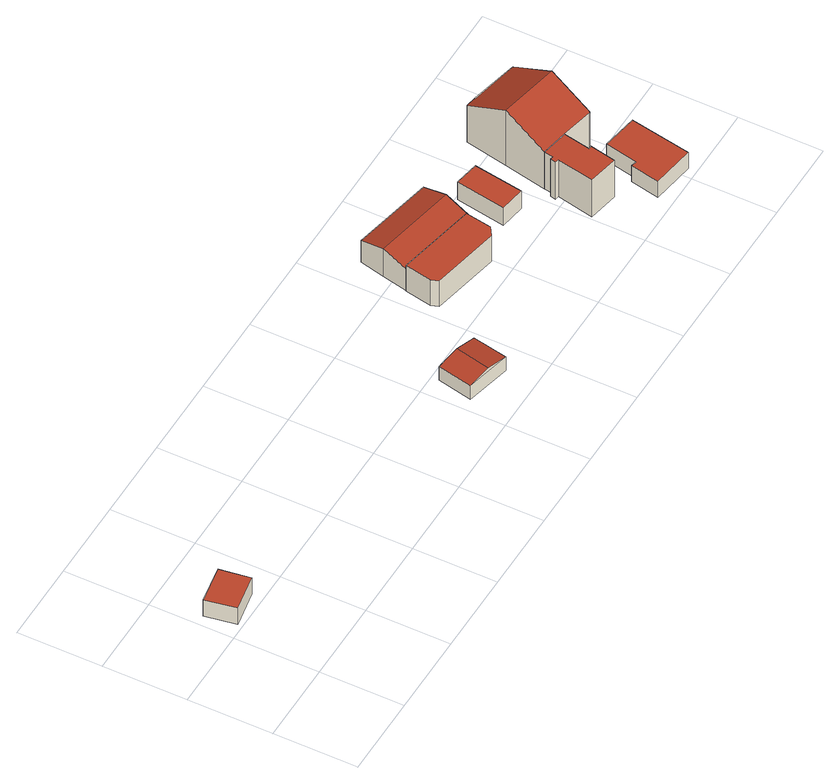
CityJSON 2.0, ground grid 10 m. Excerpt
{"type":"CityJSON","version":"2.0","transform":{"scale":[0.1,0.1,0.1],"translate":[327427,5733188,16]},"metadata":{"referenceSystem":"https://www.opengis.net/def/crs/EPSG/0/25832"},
"CityObjects":{
"building1":{"type":"Building","attributes":{"Geometrietyp2DReferenz":"3000","Gemeindeschluessel":"05170012","function":"51009_1610","roofType":"1000","measuredHeight":2.41},"geometry":[{"type":"Solid","lod":"2","boundaries":[[[[0,1,2,3]],[[4,5,1,0]],[[6,7,5,4]],[[3,2,7,6]],[[4,0,3,6]],[[1,5,7,2]]]],"semantics":{"surfaces":[{"type":"WallSurface"},{"type":"RoofSurface"},{"type":"GroundSurface"}],"values":[[0,0,0,0,1,2]]}}]},
"building2":{"type":"Building","attributes":{"Geometrietyp2DReferenz":"3000","Gemeindeschluessel":"05170012","function":"31001_2723","roofType":"3100","measuredHeight":2.56},"address":[{"country":"Germany","locality":"Hamminkeln","thoroughfareNumber":"28","thoroughfareName":"Alte Poststraße"}],"geometry":[{"type":"Solid","lod":"2","boundaries":[[[[8,9,10,11]],[[12,13,9,8]],[[14,15,13,12]],[[11,10,15,14]],[[8,16,12]],[[14,17,11]],[[11,17,16,8]],[[12,16,17,14]],[[9,13,15,10]]]],"semantics":{"surfaces":[{"type":"WallSurface"},{"type":"RoofSurface"},{"type":"GroundSurface"}],"values":[[0,0,0,0,0,0,1,1,2]]}}]},
"building3":{"type":"Building","attributes":{"Geometrietyp2DReferenz":"3000","Gemeindeschluessel":"05170012","function":"31001_1010","roofType":"1000","measuredHeight":3.79},"address":[{"country":"Germany","locality":"Hamminkeln","thoroughfareNumber":"28","thoroughfareName":"Alte Poststraße"}],"geometry":[{"type":"Solid","lod":"2","boundaries":[[[[18,19,20,21]],[[22,23,19,18]],[[24,25,23,22]],[[26,27,25,24]],[[28,29,27,26]],[[21,20,29,28]],[[26,24,22,18,21,28]],[[19,23,25,27,29,20]]]],"semantics":{"surfaces":[{"type":"WallSurface"},{"type":"RoofSurface"},{"type":"GroundSurface"}],"values":[[0,0,0,0,0,0,1,2]]}}]},
"building4":{"type":"Building","attributes":{"Geometrietyp2DReferenz":"3000","Gemeindeschluessel":"05170012","function":"31001_1312","roofType":"3100","measuredHeight":4.04},"address":[{"country":"Germany","locality":"Hamminkeln","thoroughfareNumber":"28","thoroughfareName":"Alte Poststraße"}],"geometry":[{"type":"Solid","lod":"2","boundaries":[[[[30,31,32,33]],[[34,35,31,30]],[[36,37,35,34]],[[38,39,37,36]],[[40,41,39,38]],[[42,43,41,40]],[[33,32,43,42]],[[33,42,40,38,30]],[[36,34,30,38]],[[31,35,37,39,41,43,32]]]],"semantics":{"surfaces":[{"type":"WallSurface"},{"type":"RoofSurface"},{"type":"GroundSurface"}],"values":[[0,0,0,0,0,0,0,1,1,2]]}}]},
"building5":{"type":"Building","attributes":{"Geometrietyp2DReferenz":"3000","Gemeindeschluessel":"05170012","function":"31001_2463","roofType":"1000","measuredHeight":2.59},"address":[{"country":"Germany","locality":"Hamminkeln","thoroughfareNumber":"28","thoroughfareName":"Alte Poststraße"}],"geometry":[{"type":"Solid","lod":"2","boundaries":[[[[44,45,46,47]],[[48,49,45,44]],[[50,51,49,48]],[[47,46,51,50]],[[48,44,47,50]],[[45,49,51,46]]]],"semantics":{"surfaces":[{"type":"WallSurface"},{"type":"RoofSurface"},{"type":"GroundSurface"}],"values":[[0,0,0,0,1,2]]}}]},
"building6":{"type":"Building","attributes":{"Gemeindeschluessel":"05170012","Geometrietyp2DReferenz":"3000","function":"31001_1312"},"address":[{"country":"Germany","locality":"Hamminkeln","thoroughfareNumber":"32","thoroughfareName":"Alte Poststraße"}],"children":["building6-1","building6-2"]},
"building6-1":{"type":"BuildingPart","attributes":{"roofType":"3100","measuredHeight":8.26},"parents":["building6"],"geometry":[{"type":"Solid","lod":"2","boundaries":[[[[52,53,54,55]],[[56,57,53,52]],[[58,59,57,56]],[[60,61,59,58]],[[62,63,61,60]],[[64,65,66,67]],[[68,69,65,64]],[[70,71,69,68]],[[72,73,71,70]],[[55,54,73,72]],[[67,62,60,58,56,64]],[[52,55,72,70,68,64,56]],[[53,57,59,61,63,66,65,69,71,73,54]],[[67,66,63,62]]]],"semantics":{"surfaces":[{"type":"WallSurface"},{"type":"RoofSurface"},{"type":"GroundSurface"},{"type":"ClosureSurface"}],"values":[[0,0,0,0,0,0,0,0,0,0,1,1,2,3]]}}]},
"building6-2":{"type":"BuildingPart","attributes":{"roofType":"1000","measuredHeight":5.56},"parents":["building6"],"geometry":[{"type":"Solid","lod":"2","boundaries":[[[[74,75,76,77]],[[78,79,75,74]],[[80,81,79,78]],[[82,83,81,80]],[[84,85,83,82]],[[86,87,85,84]],[[88,89,87,86]],[[90,91,89,88]],[[67,66,91,90]],[[77,76,63,62]],[[67,90,88,86,84,82,80,78,74,77,62]],[[75,79,81,83,85,87,89,91,66,63,76]],[[62,63,66,67]]]],"semantics":{"surfaces":[{"type":"WallSurface"},{"type":"RoofSurface"},{"type":"GroundSurface"},{"type":"ClosureSurface"}],"values":[[0,0,0,0,0,0,0,0,0,0,1,2,3]]}}]},
"building7":{"type":"Building","attributes":{"Geometrietyp2DReferenz":"3000","Gemeindeschluessel":"05170012","function":"31001_1313","roofType":"1000","measuredHeight":2.44},"address":[{"country":"Germany","locality":"Hamminkeln","thoroughfareNumber":"32","thoroughfareName":"Alte Poststraße"}],"geometry":[{"type":"Solid","lod":"2","boundaries":[[[[92,93,94,95]],[[96,97,93,92]],[[98,99,97,96]],[[100,101,99,98]],[[102,103,101,100]],[[95,94,103,102]],[[100,98,96,92,95,102]],[[93,97,99,101,103,94]]]],"semantics":{"surfaces":[{"type":"WallSurface"},{"type":"RoofSurface"},{"type":"GroundSurface"}],"values":[[0,0,0,0,0,0,1,2]]}}]}
},
"vertices":[
[59,111,34],[59,111,10],[53,148,10],[53,148,34],[14,103,34],[14,103,10],[7,140,34],[7,140,10],
[469,37,24],[469,37,4],[477,79,4],[477,79,24],[415,49,24],[415,49,4],[424,91,24],[424,91,4],[442,43,29],[451,85,29],
[608,131,43],[608,131,5],[613,162,5],[613,162,43],[597,124,43],[597,124,5],[515,140,43],[515,140,5],[512,149,43],[512,149,5],[518,181,43],[518,181,5],
[524,211,47],[524,211,6],[518,181,6],[518,181,38],[531,241,38],[531,241,6],[629,221,38],[629,221,6],[623,191,47],[623,191,6],[616,161,38],[616,161,6],[613,162,38],[613,162,6],
[687,192,31],[687,192,5],[658,197,5],[658,197,31],[678,133,31],[678,133,5],[648,138,31],[648,138,5],
[806,212,59],[806,212,4],[805,213,4],[805,213,59],[797,162,86],[797,162,4],[787,112,59],[787,112,4],[786,112,59],[786,112,4],[747,120,59],[747,120,4],[725,177,86],[725,177,4],[715,126,4],[715,126,59],[735,228,59],[735,228,4],[748,226,59],[748,226,4],[747,225,60],[747,225,4],
[745,88,59],[745,88,4],[741,88,4],[741,88,59],[739,58,59],[739,58,4],[739,57,59],[739,57,4],[703,64,59],[703,64,4],[712,108,59],[712,108,4],[707,109,59],[707,109,4],[709,116,59],[709,116,4],[713,115,59],[713,115,4],
[782,90,27],[782,90,3],[774,51,3],[774,51,27],[825,83,27],[825,83,3],[812,10,27],[812,10,3],[761,18,27],[761,18,3],[768,53,27],[768,53,3]
]}
